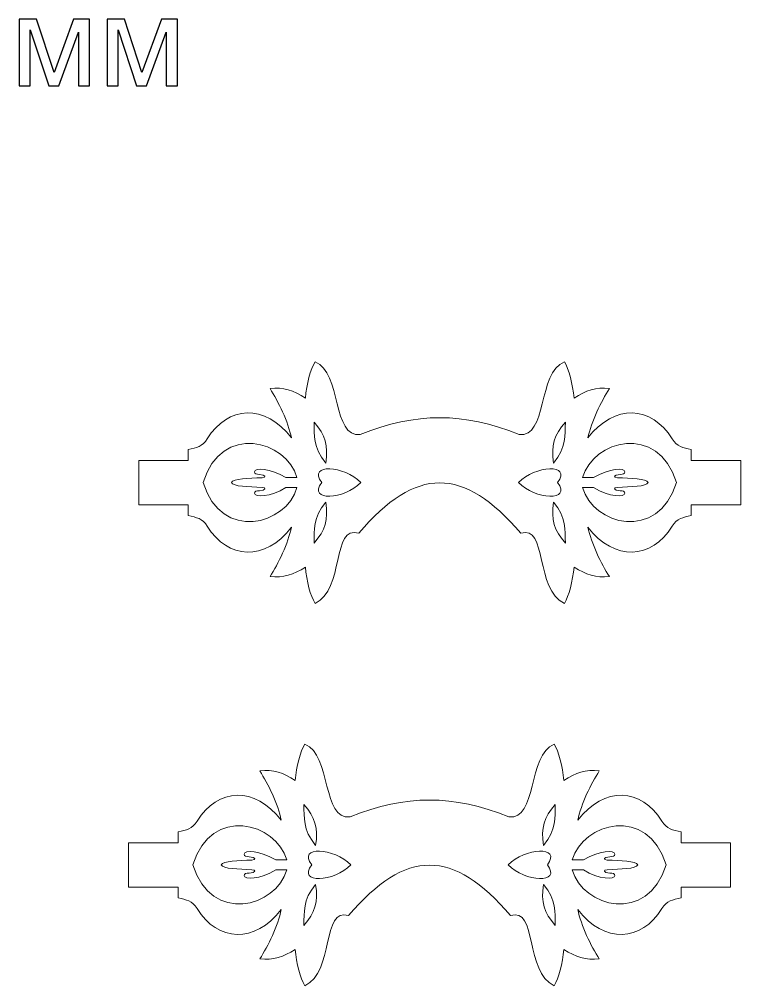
# Model space of a CAD drawing. Header units: centimetres. Extents: x -43 to 259, y -127 to -6.
# Drawn here: x 100.62 to 107.79, y -57.82 to -48.22 of the extents above; entities that cross this region are included whole.
import ezdxf

# ---------------------------------------------------------------- set-up
doc = ezdxf.new("R2010")
doc.units = ezdxf.units.CM
doc.header["$MEASUREMENT"] = 0
doc.layers.add('layer 1', color=7, linetype='Continuous')

msp = doc.modelspace()

# ---------------------------------------------------------------- linework, layer by layer
at = {"layer": 'layer 1', "color": 250}
for points in [[(100.62358, -48.21647), (100.62358, -48.21647), (100.79545, -48.21647), (100.79545, -48.21647), (100.79545, -48.21647), (100.79545, -48.21647), (100.96966, -48.74394), (100.96966, -48.74394), (100.96966, -48.74394), (100.96966, -48.74394), (101.16248, -48.21647), (101.16248, -48.21647), (101.16248, -48.21647), (101.16248, -48.21647), (101.32208, -48.21647), (101.32208, -48.21647), (101.32208, -48.21647), (101.32208, -48.21647), (101.32208, -48.8756), (101.32208, -48.8756), (101.32208, -48.8756), (101.32208, -48.8756), (101.21032, -48.8756), (101.21032, -48.8756), (101.21032, -48.8756), (101.21032, -48.8756), (101.21032, -48.34495), (101.21032, -48.34495), (101.21032, -48.34495), (101.21032, -48.34495), (101.01622, -48.8756), (101.01622, -48.8756), (101.01622, -48.8756), (101.01622, -48.8756), (100.91632, -48.8756), (100.91632, -48.8756), (100.91632, -48.8756), (100.91632, -48.8756), (100.7328, -48.31955), (100.7328, -48.31955), (100.7328, -48.31955), (100.7328, -48.31955), (100.7328, -48.8756), (100.7328, -48.8756), (100.7328, -48.8756), (100.7328, -48.8756), (100.62358, -48.8756), (100.62358, -48.8756), (100.62358, -48.8756), (100.62358, -48.8756), (100.62358, -48.21647), (100.62358, -48.21647)], [(101.49671, -48.21647), (101.49671, -48.21647), (101.66858, -48.21647), (101.66858, -48.21647), (101.66858, -48.21647), (101.66858, -48.21647), (101.84279, -48.74394), (101.84279, -48.74394), (101.84279, -48.74394), (101.84279, -48.74394), (102.03561, -48.21647), (102.03561, -48.21647), (102.03561, -48.21647), (102.03561, -48.21647), (102.19521, -48.21647), (102.19521, -48.21647), (102.19521, -48.21647), (102.19521, -48.21647), (102.19521, -48.8756), (102.19521, -48.8756), (102.19521, -48.8756), (102.19521, -48.8756), (102.08345, -48.8756), (102.08345, -48.8756), (102.08345, -48.8756), (102.08345, -48.8756), (102.08345, -48.34495), (102.08345, -48.34495), (102.08345, -48.34495), (102.08345, -48.34495), (101.88935, -48.8756), (101.88935, -48.8756), (101.88935, -48.8756), (101.88935, -48.8756), (101.78945, -48.8756), (101.78945, -48.8756), (101.78945, -48.8756), (101.78945, -48.8756), (101.60593, -48.31955), (101.60593, -48.31955), (101.60593, -48.31955), (101.60593, -48.31955), (101.60593, -48.8756), (101.60593, -48.8756), (101.60593, -48.8756), (101.60593, -48.8756), (101.49671, -48.8756), (101.49671, -48.8756), (101.49671, -48.8756), (101.49671, -48.8756), (101.49671, -48.21647), (101.49671, -48.21647)]]:
    msp.add_open_spline(points, degree=3, knots=[0, 0, 0, 0, 0.0714286, 0.0714286, 0.0714286, 0.0714286, 0.1428571, 0.1428571, 0.1428571, 0.1428571, 0.2142857, 0.2142857, 0.2142857, 0.2142857, 0.2857143, 0.2857143, 0.2857143, 0.2857143, 0.3571429, 0.3571429, 0.3571429, 0.3571429, 0.4285714, 0.4285714, 0.4285714, 0.4285714, 0.5, 0.5, 0.5, 0.5, 0.5714286, 0.5714286, 0.5714286, 0.5714286, 0.6428571, 0.6428571, 0.6428571, 0.6428571, 0.7142857, 0.7142857, 0.7142857, 0.7142857, 0.7857143, 0.7857143, 0.7857143, 0.7857143, 0.8571429, 0.8571429, 0.8571429, 0.8571429, 1, 1, 1, 1], dxfattribs=at)
at = {"layer": 'layer 1', "color": 250, "lineweight": 20}
for points in [[(103.99716, -53.32278), (103.7295, -53.23281), (103.85625, -53.88989), (103.56364, -54.01871), (103.56364, -54.01871), (103.51697, -53.94909), (103.48067, -53.79383), (103.46718, -53.65817), (103.46718, -53.65817), (103.35, -53.73317), (103.24837, -53.76791), (103.11564, -53.75313), (103.11564, -53.75313), (103.19723, -53.62446), (103.29643, -53.42355), (103.32925, -53.26183), (103.32925, -53.26183), (103.06673, -53.60426), (102.69626, -53.58427), (102.49219, -53.25308), (102.49219, -53.25308), (102.44355, -53.17414), (102.38545, -53.16563), (102.30267, -53.14623), (102.30267, -53.14623), (102.30267, -53.14623), (102.30267, -53.03871), (102.30267, -53.03871), (102.30267, -53.03871), (102.30267, -53.03871), (101.81067, -53.03871), (101.81067, -53.03871), (101.81067, -53.03871), (101.81067, -53.03871), (101.81067, -52.59871), (101.81067, -52.59871), (101.81067, -52.59871), (101.81067, -52.59871), (102.30267, -52.59871), (102.30267, -52.59871), (102.30267, -52.59871), (102.30267, -52.59871), (102.30267, -52.49118), (102.30267, -52.49118), (102.30267, -52.49118), (102.38545, -52.47178), (102.44355, -52.46328), (102.49219, -52.38434), (102.49219, -52.38434), (102.69626, -52.05315), (103.06673, -52.03316), (103.32925, -52.37559), (103.32925, -52.37559), (103.29643, -52.21387), (103.19723, -52.01296), (103.11564, -51.88428), (103.11564, -51.88428), (103.24837, -51.86951), (103.35, -51.90425), (103.46718, -51.97924), (103.46718, -51.97924), (103.48067, -51.84359), (103.51697, -51.68833), (103.56364, -51.61871), (103.56364, -51.61871), (103.83042, -51.72825), (103.73274, -52.37888), (104.01331, -52.34032), (104.01331, -52.34032), (104.5708, -52.11881), (105.03454, -52.11881), (105.59203, -52.34032), (105.59203, -52.34032), (105.8726, -52.37888), (105.77492, -51.72825), (106.0417, -51.61871), (106.0417, -51.61871), (106.08837, -51.68833), (106.12467, -51.84359), (106.13816, -51.97924), (106.13816, -51.97924), (106.25534, -51.90425), (106.35697, -51.86951), (106.4897, -51.88428), (106.4897, -51.88428), (106.40811, -52.01296), (106.30891, -52.21387), (106.27609, -52.37559), (106.27609, -52.37559), (106.53861, -52.03316), (106.90908, -52.05315), (107.11315, -52.38434), (107.11315, -52.38434), (107.16179, -52.46328), (107.21989, -52.47178), (107.30267, -52.49118), (107.30267, -52.49118), (107.30267, -52.49118), (107.30267, -52.59871), (107.30267, -52.59871), (107.30267, -52.59871), (107.30267, -52.59871), (107.79467, -52.59871), (107.79467, -52.59871), (107.79467, -52.59871), (107.79467, -52.59871), (107.79467, -53.03871), (107.79467, -53.03871), (107.79467, -53.03871), (107.79467, -53.03871), (107.30267, -53.03871), (107.30267, -53.03871), (107.30267, -53.03871), (107.30267, -53.03871), (107.30267, -53.14623), (107.30267, -53.14623), (107.30267, -53.14623), (107.21989, -53.16563), (107.16179, -53.17414), (107.11315, -53.25308), (107.11315, -53.25308), (106.90908, -53.58427), (106.53861, -53.60426), (106.27609, -53.26183), (106.27609, -53.26183), (106.30891, -53.42355), (106.40811, -53.62446), (106.4897, -53.75313), (106.4897, -53.75313), (106.35697, -53.76791), (106.25534, -53.73317), (106.13816, -53.65817), (106.13816, -53.65817), (106.12467, -53.79383), (106.08837, -53.94909), (106.0417, -54.01871), (106.0417, -54.01871), (105.74909, -53.88989), (105.87584, -53.23281), (105.60818, -53.32278), (105.60818, -53.32278), (105.0399, -52.65453), (104.56544, -52.65453), (103.99716, -53.32278)], [(103.89605, -57.12129), (103.62839, -57.03132), (103.75514, -57.6884), (103.46253, -57.81722), (103.46253, -57.81722), (103.41586, -57.7476), (103.37956, -57.59234), (103.36607, -57.45668), (103.36607, -57.45668), (103.24889, -57.53168), (103.14726, -57.56642), (103.01453, -57.55164), (103.01453, -57.55164), (103.09612, -57.42297), (103.19532, -57.22206), (103.22814, -57.06034), (103.22814, -57.06034), (102.96562, -57.40277), (102.59515, -57.38278), (102.39108, -57.05159), (102.39108, -57.05159), (102.34244, -56.97265), (102.28434, -56.96414), (102.20156, -56.94474), (102.20156, -56.94474), (102.20156, -56.94474), (102.20156, -56.83722), (102.20156, -56.83722), (102.20156, -56.83722), (102.20156, -56.83722), (101.70956, -56.83722), (101.70956, -56.83722), (101.70956, -56.83722), (101.70956, -56.83722), (101.70956, -56.39722), (101.70956, -56.39722), (101.70956, -56.39722), (101.70956, -56.39722), (102.20156, -56.39722), (102.20156, -56.39722), (102.20156, -56.39722), (102.20156, -56.39722), (102.20156, -56.28969), (102.20156, -56.28969), (102.20156, -56.28969), (102.28434, -56.27029), (102.34244, -56.26179), (102.39108, -56.18285), (102.39108, -56.18285), (102.59515, -55.85166), (102.96562, -55.83167), (103.22814, -56.1741), (103.22814, -56.1741), (103.19532, -56.01238), (103.09612, -55.81147), (103.01453, -55.68279), (103.01453, -55.68279), (103.14726, -55.66802), (103.24889, -55.70276), (103.36607, -55.77775), (103.36607, -55.77775), (103.37956, -55.6421), (103.41586, -55.48684), (103.46253, -55.41722), (103.46253, -55.41722), (103.72931, -55.52676), (103.63163, -56.17739), (103.9122, -56.13883), (103.9122, -56.13883), (104.46969, -55.91732), (104.93343, -55.91732), (105.49092, -56.13883), (105.49092, -56.13883), (105.77149, -56.17739), (105.67381, -55.52676), (105.94059, -55.41722), (105.94059, -55.41722), (105.98726, -55.48684), (106.02356, -55.6421), (106.03705, -55.77775), (106.03705, -55.77775), (106.15423, -55.70276), (106.25586, -55.66802), (106.38859, -55.68279), (106.38859, -55.68279), (106.307, -55.81147), (106.2078, -56.01238), (106.17498, -56.1741), (106.17498, -56.1741), (106.4375, -55.83167), (106.80797, -55.85166), (107.01204, -56.18285), (107.01204, -56.18285), (107.06068, -56.26179), (107.11878, -56.27029), (107.20156, -56.28969), (107.20156, -56.28969), (107.20156, -56.28969), (107.20156, -56.39722), (107.20156, -56.39722), (107.20156, -56.39722), (107.20156, -56.39722), (107.69356, -56.39722), (107.69356, -56.39722), (107.69356, -56.39722), (107.69356, -56.39722), (107.69356, -56.83722), (107.69356, -56.83722), (107.69356, -56.83722), (107.69356, -56.83722), (107.20156, -56.83722), (107.20156, -56.83722), (107.20156, -56.83722), (107.20156, -56.83722), (107.20156, -56.94474), (107.20156, -56.94474), (107.20156, -56.94474), (107.11878, -56.96414), (107.06068, -56.97265), (107.01204, -57.05159), (107.01204, -57.05159), (106.80797, -57.38278), (106.4375, -57.40277), (106.17498, -57.06034), (106.17498, -57.06034), (106.2078, -57.22206), (106.307, -57.42297), (106.38859, -57.55164), (106.38859, -57.55164), (106.25586, -57.56642), (106.15423, -57.53168), (106.03705, -57.45668), (106.03705, -57.45668), (106.02356, -57.59234), (105.98726, -57.7476), (105.94059, -57.81722), (105.94059, -57.81722), (105.64798, -57.6884), (105.77473, -57.03132), (105.50707, -57.12129), (105.50707, -57.12129), (104.93879, -56.45304), (104.46433, -56.45304), (103.89605, -57.12129)]]:
    msp.add_open_spline(points, degree=3, knots=[0, 0, 0, 0, 0.027027, 0.027027, 0.027027, 0.027027, 0.0540541, 0.0540541, 0.0540541, 0.0540541, 0.0810811, 0.0810811, 0.0810811, 0.0810811, 0.1081081, 0.1081081, 0.1081081, 0.1081081, 0.1351351, 0.1351351, 0.1351351, 0.1351351, 0.1621622, 0.1621622, 0.1621622, 0.1621622, 0.1891892, 0.1891892, 0.1891892, 0.1891892, 0.2162162, 0.2162162, 0.2162162, 0.2162162, 0.2432432, 0.2432432, 0.2432432, 0.2432432, 0.2702703, 0.2702703, 0.2702703, 0.2702703, 0.2972973, 0.2972973, 0.2972973, 0.2972973, 0.3243243, 0.3243243, 0.3243243, 0.3243243, 0.3513514, 0.3513514, 0.3513514, 0.3513514, 0.3783784, 0.3783784, 0.3783784, 0.3783784, 0.4054054, 0.4054054, 0.4054054, 0.4054054, 0.4324324, 0.4324324, 0.4324324, 0.4324324, 0.4594595, 0.4594595, 0.4594595, 0.4594595, 0.4864865, 0.4864865, 0.4864865, 0.4864865, 0.5135135, 0.5135135, 0.5135135, 0.5135135, 0.5405405, 0.5405405, 0.5405405, 0.5405405, 0.5675676, 0.5675676, 0.5675676, 0.5675676, 0.5945946, 0.5945946, 0.5945946, 0.5945946, 0.6216216, 0.6216216, 0.6216216, 0.6216216, 0.6486486, 0.6486486, 0.6486486, 0.6486486, 0.6756757, 0.6756757, 0.6756757, 0.6756757, 0.7027027, 0.7027027, 0.7027027, 0.7027027, 0.7297297, 0.7297297, 0.7297297, 0.7297297, 0.7567568, 0.7567568, 0.7567568, 0.7567568, 0.7837838, 0.7837838, 0.7837838, 0.7837838, 0.8108108, 0.8108108, 0.8108108, 0.8108108, 0.8378378, 0.8378378, 0.8378378, 0.8378378, 0.8648649, 0.8648649, 0.8648649, 0.8648649, 0.8918919, 0.8918919, 0.8918919, 0.8918919, 0.9189189, 0.9189189, 0.9189189, 0.9189189, 0.9459459, 0.9459459, 0.9459459, 0.9459459, 1, 1, 1, 1], dxfattribs=at)
at = {"layer": 'layer 1', "color": 242, "lineweight": 18}
for points, knots in [([(102.73129, -52.81871), (102.74899, -52.7779), (102.90357, -52.77733), (103.03633, -52.77055), (103.03633, -52.77055), (103.07847, -52.77082), (103.0787, -52.73988), (103.00976, -52.73737), (103.00976, -52.73737), (102.98066, -52.73631), (102.96139, -52.73141), (102.96083, -52.71274), (102.96083, -52.71274), (102.95955, -52.66931), (103.11756, -52.67318), (103.27362, -52.76962), (103.27362, -52.76962), (103.27362, -52.76962), (103.38352, -52.76919), (103.38352, -52.76919), (103.38352, -52.76919), (103.27978, -52.40067), (102.63484, -52.22147), (102.44962, -52.81871), (102.44962, -52.81871), (102.63484, -53.41595), (103.27978, -53.23676), (103.38352, -52.86824), (103.38352, -52.86824), (103.38352, -52.86824), (103.27362, -52.8678), (103.27362, -52.8678), (103.27362, -52.8678), (103.11756, -52.96425), (102.95955, -52.96811), (102.96083, -52.92468), (102.96083, -52.92468), (102.96139, -52.90602), (102.98066, -52.90111), (103.00976, -52.90005), (103.00976, -52.90005), (103.0787, -52.89754), (103.07847, -52.86661), (103.03633, -52.86687), (103.03633, -52.86687), (102.90357, -52.86009), (102.74899, -52.85953), (102.73129, -52.81871)], [0, 0, 0, 0, 0.0769231, 0.0769231, 0.0769231, 0.0769231, 0.1538462, 0.1538462, 0.1538462, 0.1538462, 0.2307692, 0.2307692, 0.2307692, 0.2307692, 0.3076923, 0.3076923, 0.3076923, 0.3076923, 0.3846154, 0.3846154, 0.3846154, 0.3846154, 0.4615385, 0.4615385, 0.4615385, 0.4615385, 0.5384615, 0.5384615, 0.5384615, 0.5384615, 0.6153846, 0.6153846, 0.6153846, 0.6153846, 0.6923077, 0.6923077, 0.6923077, 0.6923077, 0.7692308, 0.7692308, 0.7692308, 0.7692308, 0.8461538, 0.8461538, 0.8461538, 0.8461538, 1, 1, 1, 1]), ([(103.55332, -52.21798), (103.55844, -52.34967), (103.53943, -52.46744), (103.67059, -52.62482), (103.67059, -52.62482), (103.69609, -52.44844), (103.66597, -52.3462), (103.55332, -52.21798)], [0, 0, 0, 0, 0.3333333, 0.3333333, 0.3333333, 0.3333333, 1, 1, 1, 1]), ([(106.05202, -52.21798), (106.0469, -52.34967), (106.06591, -52.46744), (105.93475, -52.62482), (105.93475, -52.62482), (105.90925, -52.44844), (105.93937, -52.3462), (106.05202, -52.21798)], [0, 0, 0, 0, 0.3333333, 0.3333333, 0.3333333, 0.3333333, 1, 1, 1, 1]), ([(106.87405, -52.81871), (106.85635, -52.7779), (106.70177, -52.77733), (106.56901, -52.77055), (106.56901, -52.77055), (106.52687, -52.77082), (106.52664, -52.73988), (106.59558, -52.73737), (106.59558, -52.73737), (106.62468, -52.73631), (106.64395, -52.73141), (106.64451, -52.71274), (106.64451, -52.71274), (106.64579, -52.66931), (106.48778, -52.67318), (106.33172, -52.76962), (106.33172, -52.76962), (106.33172, -52.76962), (106.22182, -52.76919), (106.22182, -52.76919), (106.22182, -52.76919), (106.32556, -52.40067), (106.9705, -52.22147), (107.15572, -52.81871), (107.15572, -52.81871), (106.9705, -53.41595), (106.32556, -53.23676), (106.22182, -52.86824), (106.22182, -52.86824), (106.22182, -52.86824), (106.33172, -52.8678), (106.33172, -52.8678), (106.33172, -52.8678), (106.48778, -52.96425), (106.64579, -52.96811), (106.64451, -52.92468), (106.64451, -52.92468), (106.64395, -52.90602), (106.62468, -52.90111), (106.59558, -52.90005), (106.59558, -52.90005), (106.52664, -52.89754), (106.52687, -52.86661), (106.56901, -52.86687), (106.56901, -52.86687), (106.70177, -52.86009), (106.85635, -52.85953), (106.87405, -52.81871)], [0, 0, 0, 0, 0.0769231, 0.0769231, 0.0769231, 0.0769231, 0.1538462, 0.1538462, 0.1538462, 0.1538462, 0.2307692, 0.2307692, 0.2307692, 0.2307692, 0.3076923, 0.3076923, 0.3076923, 0.3076923, 0.3846154, 0.3846154, 0.3846154, 0.3846154, 0.4615385, 0.4615385, 0.4615385, 0.4615385, 0.5384615, 0.5384615, 0.5384615, 0.5384615, 0.6153846, 0.6153846, 0.6153846, 0.6153846, 0.6923077, 0.6923077, 0.6923077, 0.6923077, 0.7692308, 0.7692308, 0.7692308, 0.7692308, 0.8461538, 0.8461538, 0.8461538, 0.8461538, 1, 1, 1, 1]), ([(104.01948, -52.81871), (103.85736, -52.64862), (103.48391, -52.62543), (103.63101, -52.81871), (103.63101, -52.81871), (103.48391, -53.012), (103.85736, -52.9888), (104.01948, -52.81871)], [0, 0, 0, 0, 0.3333333, 0.3333333, 0.3333333, 0.3333333, 1, 1, 1, 1]), ([(105.58586, -52.81871), (105.74798, -52.64862), (106.12143, -52.62543), (105.97433, -52.81871), (105.97433, -52.81871), (106.12143, -53.012), (105.74798, -52.9888), (105.58586, -52.81871)], [0, 0, 0, 0, 0.3333333, 0.3333333, 0.3333333, 0.3333333, 1, 1, 1, 1]), ([(103.55332, -53.41944), (103.55844, -53.28775), (103.53943, -53.16999), (103.67059, -53.01261), (103.67059, -53.01261), (103.69609, -53.18898), (103.66597, -53.29122), (103.55332, -53.41944)], [0, 0, 0, 0, 0.3333333, 0.3333333, 0.3333333, 0.3333333, 1, 1, 1, 1]), ([(106.05202, -53.41944), (106.0469, -53.28775), (106.06591, -53.16999), (105.93475, -53.01261), (105.93475, -53.01261), (105.90925, -53.18898), (105.93937, -53.29122), (106.05202, -53.41944)], [0, 0, 0, 0, 0.3333333, 0.3333333, 0.3333333, 0.3333333, 1, 1, 1, 1]), ([(102.63018, -56.61722), (102.64788, -56.57641), (102.80246, -56.57584), (102.93522, -56.56906), (102.93522, -56.56906), (102.97736, -56.56933), (102.97759, -56.53839), (102.90865, -56.53588), (102.90865, -56.53588), (102.87955, -56.53482), (102.86028, -56.52992), (102.85972, -56.51125), (102.85972, -56.51125), (102.85844, -56.46782), (103.01645, -56.47169), (103.17251, -56.56813), (103.17251, -56.56813), (103.17251, -56.56813), (103.28241, -56.5677), (103.28241, -56.5677), (103.28241, -56.5677), (103.17867, -56.19918), (102.53373, -56.01998), (102.34851, -56.61722), (102.34851, -56.61722), (102.53373, -57.21446), (103.17867, -57.03527), (103.28241, -56.66675), (103.28241, -56.66675), (103.28241, -56.66675), (103.17251, -56.66631), (103.17251, -56.66631), (103.17251, -56.66631), (103.01645, -56.76276), (102.85844, -56.76662), (102.85972, -56.72319), (102.85972, -56.72319), (102.86028, -56.70453), (102.87955, -56.69962), (102.90865, -56.69856), (102.90865, -56.69856), (102.97759, -56.69605), (102.97736, -56.66512), (102.93522, -56.66538), (102.93522, -56.66538), (102.80246, -56.6586), (102.64788, -56.65804), (102.63018, -56.61722)], [0, 0, 0, 0, 0.0769231, 0.0769231, 0.0769231, 0.0769231, 0.1538462, 0.1538462, 0.1538462, 0.1538462, 0.2307692, 0.2307692, 0.2307692, 0.2307692, 0.3076923, 0.3076923, 0.3076923, 0.3076923, 0.3846154, 0.3846154, 0.3846154, 0.3846154, 0.4615385, 0.4615385, 0.4615385, 0.4615385, 0.5384615, 0.5384615, 0.5384615, 0.5384615, 0.6153846, 0.6153846, 0.6153846, 0.6153846, 0.6923077, 0.6923077, 0.6923077, 0.6923077, 0.7692308, 0.7692308, 0.7692308, 0.7692308, 0.8461538, 0.8461538, 0.8461538, 0.8461538, 1, 1, 1, 1]), ([(103.45221, -56.01649), (103.45733, -56.14818), (103.43832, -56.26595), (103.56948, -56.42333), (103.56948, -56.42333), (103.59498, -56.24695), (103.56486, -56.14471), (103.45221, -56.01649)], [0, 0, 0, 0, 0.3333333, 0.3333333, 0.3333333, 0.3333333, 1, 1, 1, 1]), ([(105.95091, -56.01649), (105.94579, -56.14818), (105.9648, -56.26595), (105.83364, -56.42333), (105.83364, -56.42333), (105.80814, -56.24695), (105.83826, -56.14471), (105.95091, -56.01649)], [0, 0, 0, 0, 0.3333333, 0.3333333, 0.3333333, 0.3333333, 1, 1, 1, 1]), ([(106.77294, -56.61722), (106.75524, -56.57641), (106.60066, -56.57584), (106.4679, -56.56906), (106.4679, -56.56906), (106.42576, -56.56933), (106.42553, -56.53839), (106.49447, -56.53588), (106.49447, -56.53588), (106.52357, -56.53482), (106.54284, -56.52992), (106.5434, -56.51125), (106.5434, -56.51125), (106.54468, -56.46782), (106.38667, -56.47169), (106.23061, -56.56813), (106.23061, -56.56813), (106.23061, -56.56813), (106.12071, -56.5677), (106.12071, -56.5677), (106.12071, -56.5677), (106.22445, -56.19918), (106.86939, -56.01998), (107.05461, -56.61722), (107.05461, -56.61722), (106.86939, -57.21446), (106.22445, -57.03527), (106.12071, -56.66675), (106.12071, -56.66675), (106.12071, -56.66675), (106.23061, -56.66631), (106.23061, -56.66631), (106.23061, -56.66631), (106.38667, -56.76276), (106.54468, -56.76662), (106.5434, -56.72319), (106.5434, -56.72319), (106.54284, -56.70453), (106.52357, -56.69962), (106.49447, -56.69856), (106.49447, -56.69856), (106.42553, -56.69605), (106.42576, -56.66512), (106.4679, -56.66538), (106.4679, -56.66538), (106.60066, -56.6586), (106.75524, -56.65804), (106.77294, -56.61722)], [0, 0, 0, 0, 0.0769231, 0.0769231, 0.0769231, 0.0769231, 0.1538462, 0.1538462, 0.1538462, 0.1538462, 0.2307692, 0.2307692, 0.2307692, 0.2307692, 0.3076923, 0.3076923, 0.3076923, 0.3076923, 0.3846154, 0.3846154, 0.3846154, 0.3846154, 0.4615385, 0.4615385, 0.4615385, 0.4615385, 0.5384615, 0.5384615, 0.5384615, 0.5384615, 0.6153846, 0.6153846, 0.6153846, 0.6153846, 0.6923077, 0.6923077, 0.6923077, 0.6923077, 0.7692308, 0.7692308, 0.7692308, 0.7692308, 0.8461538, 0.8461538, 0.8461538, 0.8461538, 1, 1, 1, 1]), ([(103.91837, -56.61722), (103.75625, -56.44713), (103.3828, -56.42394), (103.5299, -56.61722), (103.5299, -56.61722), (103.3828, -56.81051), (103.75625, -56.78731), (103.91837, -56.61722)], [0, 0, 0, 0, 0.3333333, 0.3333333, 0.3333333, 0.3333333, 1, 1, 1, 1]), ([(105.48475, -56.61722), (105.64687, -56.44713), (106.02032, -56.42394), (105.87322, -56.61722), (105.87322, -56.61722), (106.02032, -56.81051), (105.64687, -56.78731), (105.48475, -56.61722)], [0, 0, 0, 0, 0.3333333, 0.3333333, 0.3333333, 0.3333333, 1, 1, 1, 1]), ([(103.45221, -57.21795), (103.45733, -57.08626), (103.43832, -56.9685), (103.56948, -56.81112), (103.56948, -56.81112), (103.59498, -56.98749), (103.56486, -57.08973), (103.45221, -57.21795)], [0, 0, 0, 0, 0.3333333, 0.3333333, 0.3333333, 0.3333333, 1, 1, 1, 1]), ([(105.95091, -57.21795), (105.94579, -57.08626), (105.9648, -56.9685), (105.83364, -56.81112), (105.83364, -56.81112), (105.80814, -56.98749), (105.83826, -57.08973), (105.95091, -57.21795)], [0, 0, 0, 0, 0.3333333, 0.3333333, 0.3333333, 0.3333333, 1, 1, 1, 1])]:
    msp.add_open_spline(points, degree=3, knots=knots, dxfattribs=at)

doc.saveas('drawing.dxf')
